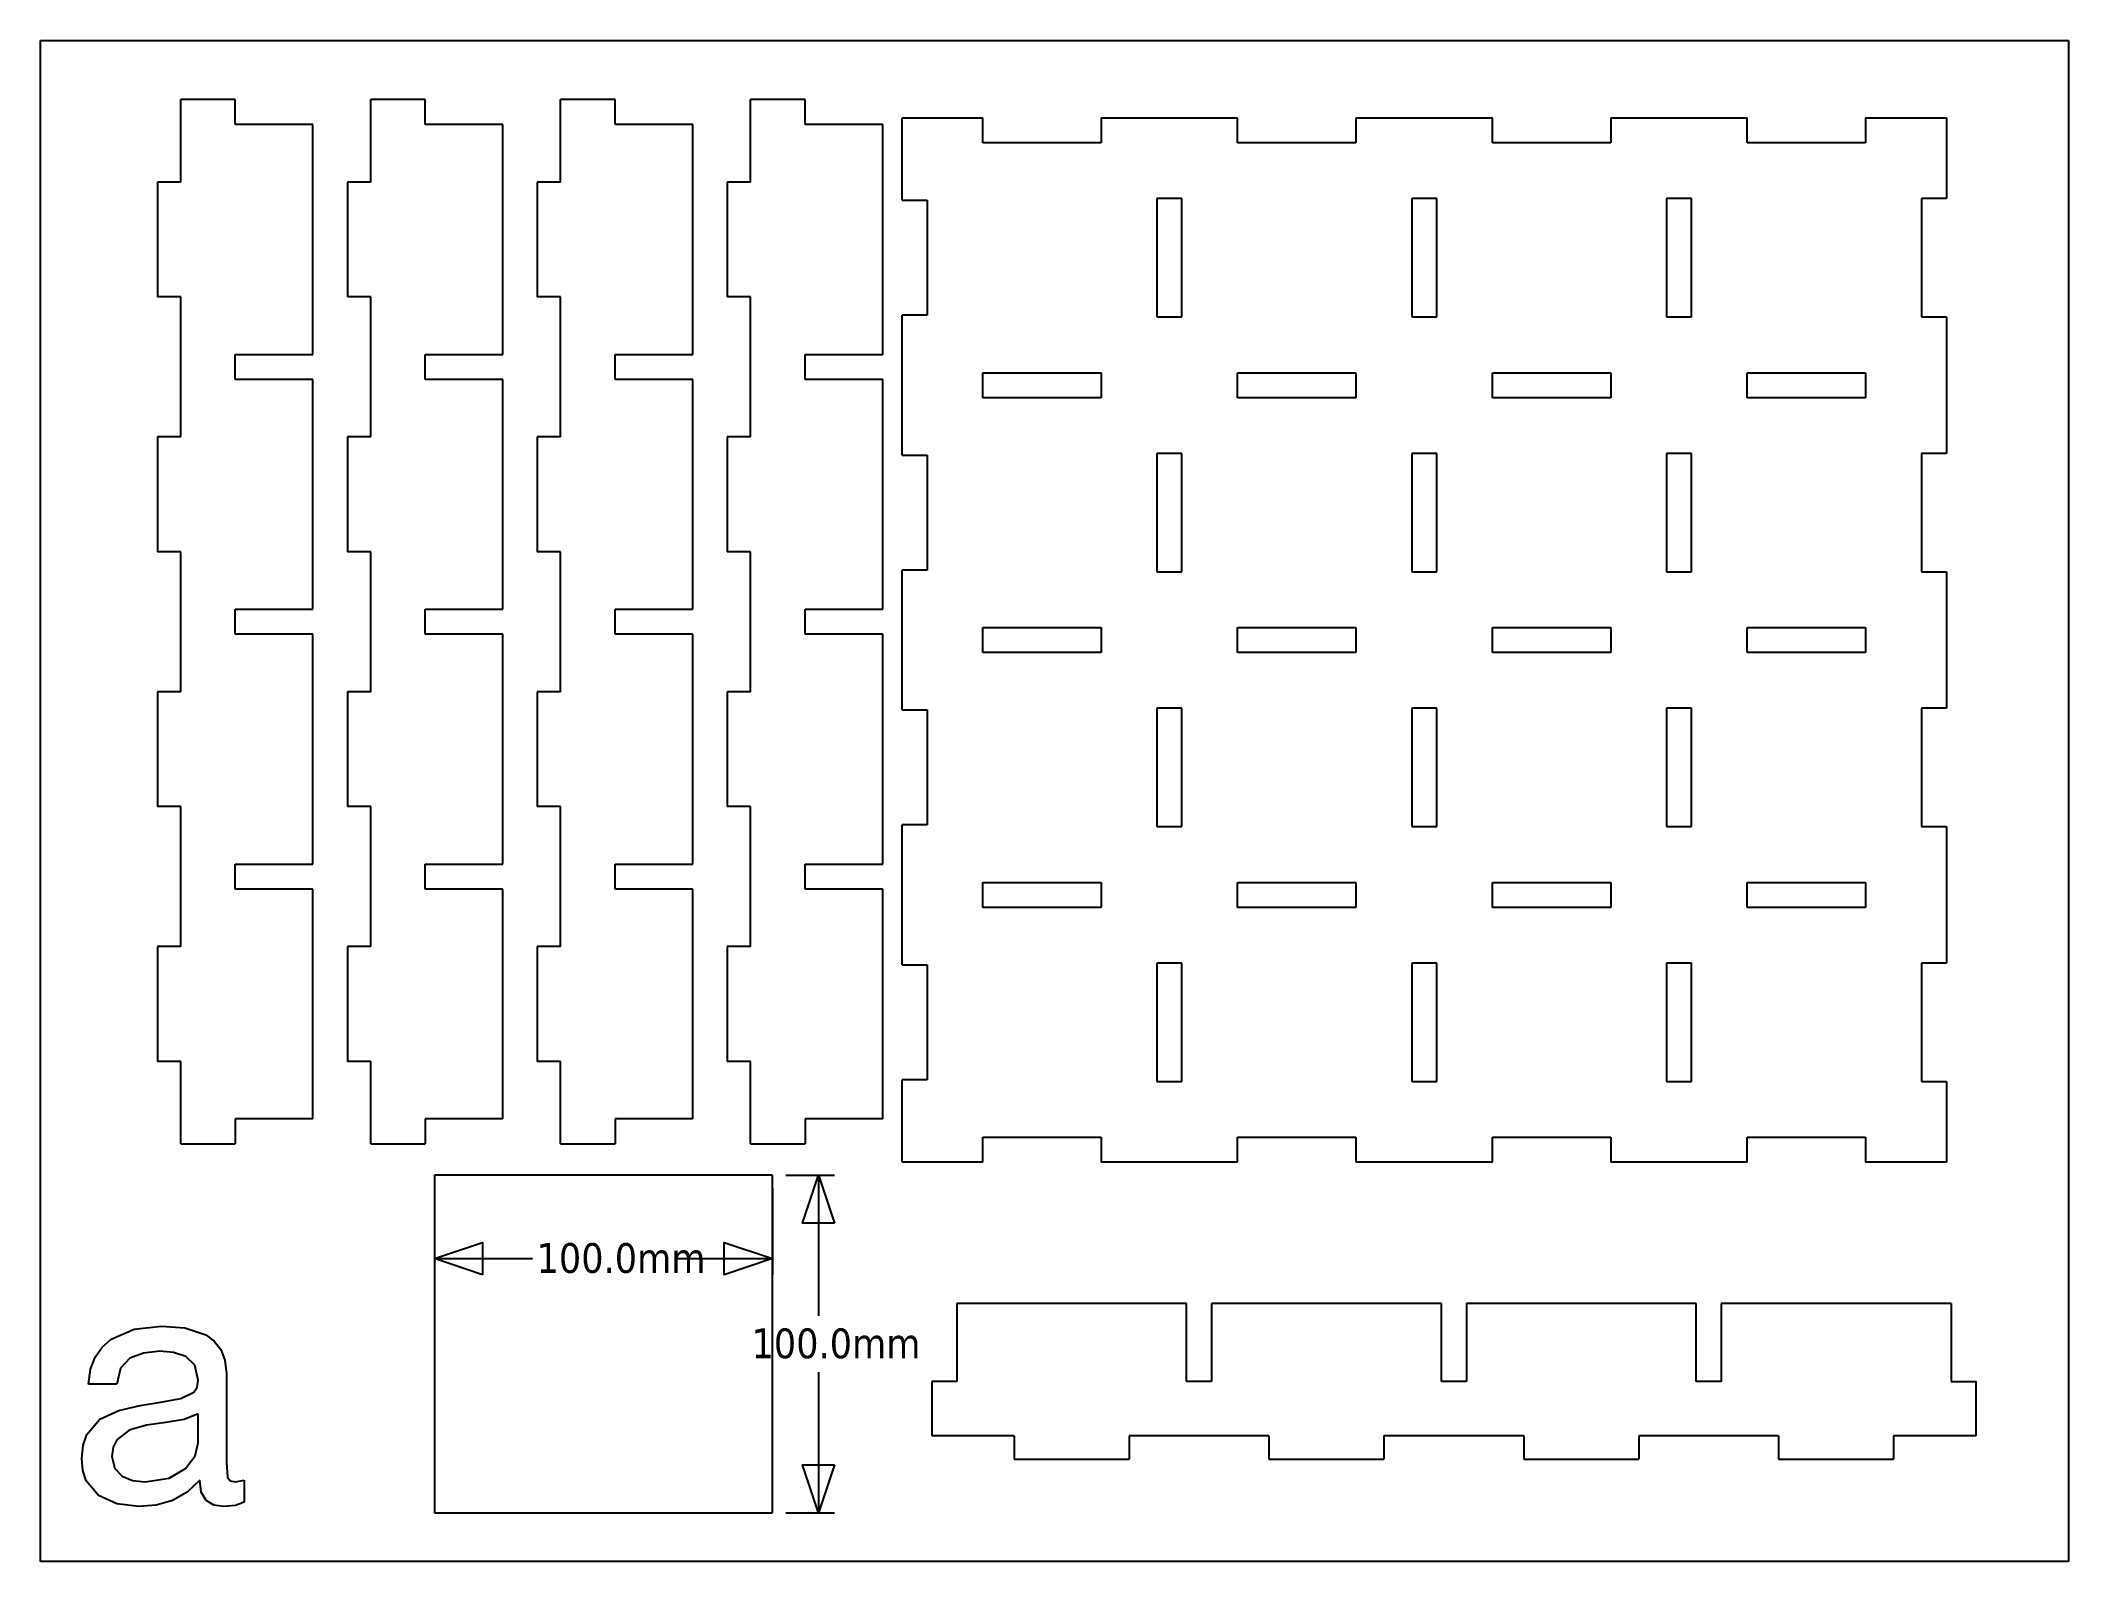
# Model space of a CAD drawing. Extents: x -311 to 289, y -225 to 225.
import ezdxf

# ---------------------------------------------------------------- set-up
doc = ezdxf.new("R2010")
doc.units = 0
doc.layers.get('0').update_dxf_attribs({"linetype": 'CONTINUOUS'})
doc.styles.add('TAHOMA', font='Tahoma')

msp = doc.modelspace()

# ---------------------------------------------------------------- linework, layer by layer
for p, q in [((-311.08, 225.46), (288.92, 225.46)), ((-311.08, -224.54), (-311.08, 225.46)), ((288.92, 225.46), (288.92, -224.54)), ((-253.5, 207.99), (-269.6, 207.99)), ((-269.6, 183.59), (-269.6, 207.99)), ((-253.5, 200.59), (-253.5, 207.99)), ((-197.3, 207.99), (-213.4, 207.99)), ((-213.4, 183.59), (-213.4, 207.99)), ((-197.3, 200.59), (-197.3, 207.99)), ((-141.1, 207.99), (-157.2, 207.99)), ((-157.2, 183.59), (-157.2, 207.99)), ((-141.1, 200.59), (-141.1, 207.99)), ((-84.9, 207.99), (-101, 207.99)), ((-101, 183.59), (-101, 207.99)), ((-84.9, 200.59), (-84.9, 207.99)), ((-230.5, 200.59), (-253.5, 200.59)), ((-230.5, 132.59), (-230.5, 200.59)), ((-174.3, 200.59), (-197.3, 200.59)), ((-174.3, 132.59), (-174.3, 200.59)), ((-118.1, 200.59), (-141.1, 200.59)), ((-118.1, 132.59), (-118.1, 200.59)), ((-61.9, 200.59), (-84.9, 200.59)), ((-61.9, 132.59), (-61.9, 200.59)), ((-56.19, 202.59), (-32.29, 202.59)), ((-56.19, 178.19), (-56.19, 202.59)), ((-32.29, 195.19), (-32.29, 202.59)), ((2.71, 202.59), (2.71, 195.19)), ((2.71, 202.59), (43.11, 202.59)), ((43.11, 195.19), (43.11, 202.59)), ((78.11, 202.59), (118.51, 202.59)), ((78.11, 202.59), (78.11, 195.19)), ((118.51, 195.19), (118.51, 202.59)), ((153.51, 202.59), (153.51, 195.19)), ((153.51, 202.59), (193.91, 202.59)), ((193.91, 195.19), (193.91, 202.59)), ((228.91, 202.59), (228.91, 195.19)), ((228.91, 202.59), (252.81, 202.59)), ((252.81, 202.59), (252.81, 178.69)), ((2.71, 195.19), (-32.29, 195.19)), ((78.11, 195.19), (43.11, 195.19)), ((153.51, 195.19), (118.51, 195.19)), ((228.91, 195.19), (193.91, 195.19)), ((-269.6, 183.59), (-276.5, 183.59)), ((-276.5, 183.59), (-276.5, 149.59)), ((-213.4, 183.59), (-220.3, 183.59)), ((-220.3, 183.59), (-220.3, 149.59)), ((-157.2, 183.59), (-164.1, 183.59)), ((-164.1, 183.59), (-164.1, 149.59)), ((-101, 183.59), (-107.9, 183.59)), ((-107.9, 183.59), (-107.9, 149.59)), ((-56.19, 178.19), (-48.79, 178.19)), ((-48.79, 178.19), (-48.79, 144.19)), ((26.61, 178.69), (19.21, 178.69)), ((19.21, 178.69), (19.21, 143.69)), ((26.61, 143.69), (26.61, 178.69)), ((94.61, 178.69), (94.61, 143.69)), ((102.01, 178.69), (94.61, 178.69)), ((102.01, 143.69), (102.01, 178.69)), ((170.01, 178.69), (170.01, 143.69)), ((177.41, 178.69), (170.01, 178.69)), ((177.41, 143.69), (177.41, 178.69)), ((252.81, 178.69), (245.41, 178.69)), ((245.41, 178.69), (245.41, 143.69)), ((-269.6, 149.59), (-276.5, 149.59)), ((-269.6, 108.19), (-269.6, 149.59)), ((-213.4, 149.59), (-220.3, 149.59)), ((-213.4, 108.19), (-213.4, 149.59)), ((-157.2, 149.59), (-164.1, 149.59)), ((-157.2, 108.19), (-157.2, 149.59)), ((-101, 149.59), (-107.9, 149.59)), ((-101, 108.19), (-101, 149.59)), ((-48.79, 144.19), (-56.19, 144.19)), ((-56.19, 102.79), (-56.19, 144.19)), ((19.21, 143.69), (26.61, 143.69)), ((94.61, 143.69), (102.01, 143.69)), ((170.01, 143.69), (177.41, 143.69)), ((245.41, 143.69), (252.81, 143.69)), ((252.81, 143.69), (252.81, 103.29)), ((-253.5, 132.59), (-230.5, 132.59)), ((-253.5, 125.19), (-253.5, 132.59)), ((-197.3, 132.59), (-174.3, 132.59)), ((-197.3, 125.19), (-197.3, 132.59)), ((-141.1, 132.59), (-118.1, 132.59)), ((-141.1, 125.19), (-141.1, 132.59)), ((-84.9, 132.59), (-61.9, 132.59)), ((-84.9, 125.19), (-84.9, 132.59)), ((-32.29, 119.79), (-32.29, 127.19)), ((-32.29, 127.19), (2.71, 127.19)), ((2.71, 127.19), (2.71, 119.79)), ((43.11, 119.79), (43.11, 127.19)), ((43.11, 127.19), (78.11, 127.19)), ((78.11, 127.19), (78.11, 119.79)), ((118.51, 119.79), (118.51, 127.19)), ((118.51, 127.19), (153.51, 127.19)), ((153.51, 127.19), (153.51, 119.79)), ((193.91, 119.79), (193.91, 127.19)), ((193.91, 127.19), (228.91, 127.19)), ((228.91, 127.19), (228.91, 119.79)), ((-230.5, 125.19), (-253.5, 125.19)), ((-230.5, 57.19), (-230.5, 125.19)), ((-174.3, 125.19), (-197.3, 125.19)), ((-174.3, 57.19), (-174.3, 125.19)), ((-118.1, 125.19), (-141.1, 125.19)), ((-118.1, 57.19), (-118.1, 125.19)), ((-61.9, 125.19), (-84.9, 125.19)), ((-61.9, 57.19), (-61.9, 125.19)), ((2.71, 119.79), (-32.29, 119.79)), ((78.11, 119.79), (43.11, 119.79)), ((153.51, 119.79), (118.51, 119.79)), ((228.91, 119.79), (193.91, 119.79)), ((-269.6, 108.19), (-276.5, 108.19)), ((-276.5, 108.19), (-276.5, 74.19)), ((-213.4, 108.19), (-220.3, 108.19)), ((-220.3, 108.19), (-220.3, 74.19)), ((-157.2, 108.19), (-164.1, 108.19)), ((-164.1, 108.19), (-164.1, 74.19)), ((-101, 108.19), (-107.9, 108.19)), ((-107.9, 108.19), (-107.9, 74.19)), ((-56.19, 102.79), (-48.79, 102.79)), ((-48.79, 102.79), (-48.79, 68.79)), ((19.21, 103.29), (19.21, 68.29)), ((26.61, 103.29), (19.21, 103.29)), ((26.61, 68.29), (26.61, 103.29)), ((94.61, 103.29), (94.61, 68.29)), ((102.01, 103.29), (94.61, 103.29)), ((102.01, 68.29), (102.01, 103.29)), ((170.01, 103.29), (170.01, 68.29)), ((177.41, 103.29), (170.01, 103.29)), ((177.41, 68.29), (177.41, 103.29)), ((252.81, 103.29), (245.41, 103.29)), ((245.41, 103.29), (245.41, 68.29)), ((-269.6, 74.19), (-276.5, 74.19)), ((-269.6, 32.79), (-269.6, 74.19)), ((-213.4, 74.19), (-220.3, 74.19)), ((-213.4, 32.79), (-213.4, 74.19)), ((-157.2, 74.19), (-164.1, 74.19)), ((-157.2, 32.79), (-157.2, 74.19)), ((-101, 74.19), (-107.9, 74.19)), ((-101, 32.79), (-101, 74.19)), ((-56.19, 27.39), (-56.19, 68.79)), ((-48.79, 68.79), (-56.19, 68.79)), ((19.21, 68.29), (26.61, 68.29)), ((94.61, 68.29), (102.01, 68.29)), ((170.01, 68.29), (177.41, 68.29)), ((245.41, 68.29), (252.81, 68.29)), ((252.81, 68.29), (252.81, 27.89)), ((-253.5, 49.79), (-253.5, 57.19)), ((-253.5, 57.19), (-230.5, 57.19)), ((-197.3, 49.79), (-197.3, 57.19)), ((-197.3, 57.19), (-174.3, 57.19)), ((-141.1, 49.79), (-141.1, 57.19)), ((-141.1, 57.19), (-118.1, 57.19)), ((-84.9, 49.79), (-84.9, 57.19)), ((-84.9, 57.19), (-61.9, 57.19)), ((-230.5, 49.79), (-253.5, 49.79)), ((-230.5, -18.21), (-230.5, 49.79)), ((-174.3, 49.79), (-197.3, 49.79)), ((-174.3, -18.21), (-174.3, 49.79)), ((-118.1, 49.79), (-141.1, 49.79)), ((-118.1, -18.21), (-118.1, 49.79)), ((-61.9, 49.79), (-84.9, 49.79)), ((-61.9, -18.21), (-61.9, 49.79)), ((-32.29, 44.39), (-32.29, 51.79)), ((-32.29, 51.79), (2.71, 51.79)), ((2.71, 51.79), (2.71, 44.39)), ((43.11, 44.39), (43.11, 51.79)), ((43.11, 51.79), (78.11, 51.79)), ((78.11, 51.79), (78.11, 44.39)), ((118.51, 44.39), (118.51, 51.79)), ((118.51, 51.79), (153.51, 51.79)), ((153.51, 51.79), (153.51, 44.39)), ((193.91, 44.39), (193.91, 51.79)), ((193.91, 51.79), (228.91, 51.79)), ((228.91, 51.79), (228.91, 44.39)), ((2.71, 44.39), (-32.29, 44.39)), ((78.11, 44.39), (43.11, 44.39)), ((153.51, 44.39), (118.51, 44.39)), ((228.91, 44.39), (193.91, 44.39)), ((-276.5, 32.79), (-276.5, -1.21)), ((-269.6, 32.79), (-276.5, 32.79)), ((-220.3, 32.79), (-220.3, -1.21)), ((-213.4, 32.79), (-220.3, 32.79)), ((-164.1, 32.79), (-164.1, -1.21)), ((-157.2, 32.79), (-164.1, 32.79)), ((-107.9, 32.79), (-107.9, -1.21)), ((-101, 32.79), (-107.9, 32.79)), ((-56.19, 27.39), (-48.79, 27.39)), ((-48.79, 27.39), (-48.79, -6.61)), ((26.61, 27.89), (19.21, 27.89)), ((19.21, 27.89), (19.21, -7.11)), ((26.61, -7.11), (26.61, 27.89)), ((102.01, 27.89), (94.61, 27.89)), ((94.61, 27.89), (94.61, -7.11)), ((102.01, -7.11), (102.01, 27.89)), ((170.01, 27.89), (170.01, -7.11)), ((177.41, 27.89), (170.01, 27.89)), ((177.41, -7.11), (177.41, 27.89)), ((252.81, 27.89), (245.41, 27.89)), ((245.41, 27.89), (245.41, -7.11)), ((-269.6, -1.21), (-276.5, -1.21)), ((-269.6, -42.61), (-269.6, -1.21)), ((-213.4, -1.21), (-220.3, -1.21)), ((-213.4, -42.61), (-213.4, -1.21)), ((-157.2, -1.21), (-164.1, -1.21)), ((-157.2, -42.61), (-157.2, -1.21)), ((-101, -1.21), (-107.9, -1.21)), ((-101, -42.61), (-101, -1.21)), ((-48.79, -6.61), (-56.19, -6.61)), ((-56.19, -48.01), (-56.19, -6.61)), ((19.21, -7.11), (26.61, -7.11)), ((94.61, -7.11), (102.01, -7.11)), ((170.01, -7.11), (177.41, -7.11)), ((245.41, -7.11), (252.81, -7.11)), ((252.81, -7.11), (252.81, -47.51)), ((-253.5, -25.61), (-253.5, -18.21)), ((-253.5, -18.21), (-230.5, -18.21)), ((-197.3, -25.61), (-197.3, -18.21)), ((-197.3, -18.21), (-174.3, -18.21)), ((-141.1, -25.61), (-141.1, -18.21)), ((-141.1, -18.21), (-118.1, -18.21)), ((-84.9, -25.61), (-84.9, -18.21)), ((-84.9, -18.21), (-61.9, -18.21)), ((-32.29, -31.01), (-32.29, -23.61)), ((-32.29, -23.61), (2.71, -23.61)), ((2.71, -23.61), (2.71, -31.01)), ((43.11, -31.01), (43.11, -23.61)), ((43.11, -23.61), (78.11, -23.61)), ((78.11, -23.61), (78.11, -31.01)), ((118.51, -23.61), (153.51, -23.61)), ((118.51, -31.01), (118.51, -23.61)), ((153.51, -23.61), (153.51, -31.01)), ((193.91, -23.61), (228.91, -23.61)), ((193.91, -31.01), (193.91, -23.61)), ((228.91, -23.61), (228.91, -31.01)), ((-230.5, -25.61), (-253.5, -25.61)), ((-230.5, -93.61), (-230.5, -25.61)), ((-174.3, -25.61), (-197.3, -25.61)), ((-174.3, -93.61), (-174.3, -25.61)), ((-118.1, -25.61), (-141.1, -25.61)), ((-118.1, -93.61), (-118.1, -25.61)), ((-61.9, -25.61), (-84.9, -25.61)), ((-61.9, -93.61), (-61.9, -25.61)), ((2.71, -31.01), (-32.29, -31.01)), ((78.11, -31.01), (43.11, -31.01)), ((153.51, -31.01), (118.51, -31.01)), ((228.91, -31.01), (193.91, -31.01)), ((-269.6, -42.61), (-276.5, -42.61)), ((-276.5, -42.61), (-276.5, -76.61)), ((-213.4, -42.61), (-220.3, -42.61)), ((-220.3, -42.61), (-220.3, -76.61)), ((-157.2, -42.61), (-164.1, -42.61)), ((-164.1, -42.61), (-164.1, -76.61)), ((-101, -42.61), (-107.9, -42.61)), ((-107.9, -42.61), (-107.9, -76.61)), ((19.21, -47.51), (19.21, -82.51)), ((26.61, -47.51), (19.21, -47.51)), ((26.61, -82.51), (26.61, -47.51)), ((94.61, -47.51), (94.61, -82.51)), ((102.01, -47.51), (94.61, -47.51)), ((102.01, -82.51), (102.01, -47.51)), ((170.01, -47.51), (170.01, -82.51)), ((177.41, -47.51), (170.01, -47.51)), ((177.41, -82.51), (177.41, -47.51)), ((252.81, -47.51), (245.41, -47.51)), ((245.41, -47.51), (245.41, -82.51)), ((-56.19, -48.01), (-48.79, -48.01)), ((-48.79, -48.01), (-48.79, -82.01)), ((-269.6, -76.61), (-276.5, -76.61)), ((-269.6, -101.01), (-269.6, -76.61)), ((-213.4, -76.61), (-220.3, -76.61)), ((-213.4, -101.01), (-213.4, -76.61)), ((-157.2, -76.61), (-164.1, -76.61)), ((-157.2, -101.01), (-157.2, -76.61)), ((-101, -76.61), (-107.9, -76.61)), ((-101, -101.01), (-101, -76.61)), ((-48.79, -82.01), (-56.19, -82.01)), ((-56.19, -106.41), (-56.19, -82.01)), ((19.21, -82.51), (26.61, -82.51)), ((94.61, -82.51), (102.01, -82.51)), ((170.01, -82.51), (177.41, -82.51)), ((245.41, -82.51), (252.81, -82.51)), ((252.81, -82.51), (252.81, -106.41)), ((-253.5, -93.61), (-253.5, -101.01)), ((-230.5, -93.61), (-253.5, -93.61)), ((-197.3, -93.61), (-197.3, -101.01)), ((-174.3, -93.61), (-197.3, -93.61)), ((-141.1, -93.61), (-141.1, -101.01)), ((-118.1, -93.61), (-141.1, -93.61)), ((-84.9, -93.61), (-84.9, -101.01)), ((-61.9, -93.61), (-84.9, -93.61)), ((-269.6, -101.01), (-253.5, -101.01)), ((-213.4, -101.01), (-197.3, -101.01)), ((-157.2, -101.01), (-141.1, -101.01)), ((-101, -101.01), (-84.9, -101.01)), ((-32.29, -106.41), (-32.29, -99.01)), ((-32.29, -99.01), (2.71, -99.01)), ((2.71, -99.01), (2.71, -106.41)), ((43.11, -106.41), (43.11, -99.01)), ((43.11, -99.01), (78.11, -99.01)), ((78.11, -99.01), (78.11, -106.41)), ((118.51, -106.41), (118.51, -99.01)), ((118.51, -99.01), (153.51, -99.01)), ((153.51, -99.01), (153.51, -106.41)), ((193.91, -99.01), (228.91, -99.01)), ((193.91, -106.41), (193.91, -99.01)), ((228.91, -99.01), (228.91, -106.41)), ((-32.29, -106.41), (-56.19, -106.41)), ((43.11, -106.41), (2.71, -106.41)), ((118.51, -106.41), (78.11, -106.41)), ((193.91, -106.41), (153.51, -106.41)), ((252.81, -106.41), (228.91, -106.41)), ((-194.54, -110.2), (-194.54, -210.2)), ((-94.54, -110.2), (-194.54, -110.2)), ((-94.54, -210.2), (-94.54, -110.2)), ((27.98, -148.25), (-40.02, -148.25)), ((-40.02, -148.25), (-40.02, -171.25)), ((27.98, -171.25), (27.98, -148.25)), ((35.38, -148.25), (35.38, -171.25)), ((103.38, -148.25), (35.38, -148.25)), ((103.38, -171.25), (103.38, -148.25)), ((178.78, -148.25), (110.78, -148.25)), ((110.78, -148.25), (110.78, -171.25)), ((178.78, -171.25), (178.78, -148.25)), ((254.18, -148.25), (186.18, -148.25)), ((186.18, -148.25), (186.18, -171.25)), ((254.18, -148.25), (254.18, -171.25)), ((-290.19, -158.77), (-283.42, -155.85)), ((-283.42, -155.85), (-275.27, -154.96)), ((-275.27, -154.96), (-268.4, -155.46)), ((-268.4, -155.46), (-262.22, -157.48)), ((-294.93, -164.05), (-292.86, -161.1)), ((-292.86, -161.1), (-290.19, -158.77)), ((-262.22, -157.48), (-259.73, -159.32)), ((-259.73, -159.32), (-257.77, -161.78)), ((-257.77, -161.78), (-256.51, -164.97)), ((-296.91, -172.06), (-296.31, -167.69)), ((-296.31, -167.69), (-294.93, -164.05)), ((-287.4, -167.33), (-288.51, -172.06)), ((-284.65, -164.4), (-287.4, -167.33)), ((-280.65, -162.88), (-284.65, -164.4)), ((-275.76, -162.37), (-280.65, -162.88)), ((-271.76, -162.67), (-275.76, -162.37)), ((-268.1, -163.86), (-271.76, -162.67)), ((-265.43, -166.43), (-268.1, -163.86)), ((-264.4, -170.87), (-265.43, -166.43)), ((-256.51, -164.97), (-256.09, -169)), ((-288.51, -172.06), (-296.91, -172.06)), ((-265.78, -174.48), (-264.74, -172.96)), ((-264.74, -172.96), (-264.4, -170.87)), ((-256.09, -169), (-256.09, -195.28)), ((-47.42, -171.25), (-47.42, -187.35)), ((-40.02, -171.25), (-47.42, -171.25)), ((35.38, -171.25), (27.98, -171.25)), ((110.78, -171.25), (103.38, -171.25)), ((186.18, -171.25), (178.78, -171.25)), ((254.18, -171.25), (261.58, -171.25)), ((261.58, -187.35), (261.58, -171.25)), ((-293.5, -182.49), (-287.96, -179.87)), ((-287.96, -179.87), (-281.59, -178.38)), ((-281.59, -178.38), (-275.02, -177.35)), ((-275.02, -177.35), (-269.53, -176.36)), ((-269.53, -176.36), (-265.78, -174.48)), ((-297.4, -186.98), (-293.5, -182.49)), ((-284.85, -185.7), (-288.56, -188.51)), ((-279.71, -184.26), (-284.85, -185.7)), ((-274.03, -183.47), (-279.71, -184.26)), ((-268.64, -182.58), (-274.03, -183.47)), ((-264.49, -180.85), (-268.64, -182.58)), ((-264.49, -189.45), (-264.49, -180.85)), ((-298.88, -194.1), (-298.51, -190.14)), ((-298.51, -190.14), (-297.4, -186.98)), ((-289.63, -190.68), (-289.99, -193.5)), ((-288.56, -188.51), (-289.63, -190.68)), ((-265.38, -193.26), (-264.49, -189.45)), ((-23.02, -187.35), (-47.42, -187.35)), ((-23.02, -187.35), (-23.02, -194.25)), ((10.98, -187.35), (10.98, -194.25)), ((52.38, -187.35), (10.98, -187.35)), ((52.38, -187.35), (52.38, -194.25)), ((86.38, -187.35), (86.38, -194.25)), ((127.78, -187.35), (86.38, -187.35)), ((127.78, -187.35), (127.78, -194.25)), ((161.78, -187.35), (161.78, -194.25)), ((203.18, -187.35), (161.78, -187.35)), ((203.18, -187.35), (203.18, -194.25)), ((237.18, -187.35), (237.18, -194.25)), ((261.58, -187.35), (237.18, -187.35)), ((-298.55, -197.67), (-298.88, -194.1)), ((-297.55, -200.67), (-298.55, -197.67)), ((-289.99, -193.5), (-289.15, -197.01)), ((-289.15, -197.01), (-286.98, -199.33)), ((-272.99, -199.88), (-268.15, -197.01)), ((-268.15, -197.01), (-265.38, -193.26)), ((-256.09, -195.28), (-255.75, -199.63)), ((-23.02, -194.25), (10.98, -194.25)), ((52.38, -194.25), (86.38, -194.25)), ((127.78, -194.25), (161.78, -194.25)), ((203.18, -194.25), (237.18, -194.25)), ((-293.94, -205.07), (-297.55, -200.67)), ((-286.98, -199.33), (-283.86, -200.62)), ((-283.86, -200.62), (-280.11, -201.01)), ((-280.11, -201.01), (-272.99, -199.88)), ((-264, -200.52), (-267.74, -204.09)), ((-263.52, -204.09), (-264, -200.52)), ((-255.75, -199.63), (-254.99, -200.67)), ((-254.99, -200.67), (-253.43, -201.01)), ((-253.43, -201.01), (-250.86, -200.52)), ((-250.86, -200.52), (-250.86, -207.04)), ((-288.56, -207.54), (-293.94, -205.07)), ((-281.99, -208.33), (-288.56, -207.54)), ((-276.83, -207.87), (-281.99, -208.33)), ((-272.05, -206.5), (-276.83, -207.87)), ((-267.74, -204.09), (-272.05, -206.5)), ((-262.07, -206.5), (-263.52, -204.09)), ((-259.81, -207.87), (-262.07, -206.5)), ((-256.88, -208.33), (-259.81, -207.87)), ((-253.45, -208.01), (-256.88, -208.33)), ((-250.86, -207.04), (-253.45, -208.01)), ((-194.54, -210.2), (-94.54, -210.2)), ((288.92, -224.54), (-311.08, -224.54))]:
    msp.add_line(p, q)
at = {"color": 49}
for p, q in [((-90.58, -110.2), (-76.19, -110.2)), ((-80.94, -110.2), (-80.94, -151.89)), ((-194.54, -114.16), (-194.54, -139.69)), ((-94.54, -114.16), (-94.54, -139.69)), ((-194.54, -134.94), (-165.51, -134.94)), ((-123.56, -134.94), (-94.54, -134.94)), ((-80.94, -168.51), (-80.94, -210.2)), ((-90.58, -210.2), (-76.19, -210.2))]:
    msp.add_line(p, q, dxfattribs=at)

# ---------------------------------------------------------------- texts
at = {"color": 49, "char_height": 8.807, "attachment_point": 7, "style": 'TAHOMA'}
for insert in [(-164.33, -139.32), (-100.73, -164.58)]:
    msp.add_mtext('100.0mm', dxfattribs=dict(at, insert=insert))

# ---------------------------------------------------------------- meshes
at = {"color": 49}
mesh = msp.add_polyface(dxfattribs=at)
corners = [(-76.19, -124.45), (-85.69, -124.45), (-80.94, -110.2)]
mesh.append_faces([[corners[k] for k in face] for face in [(0, 1, 2)]], dxfattribs={"color": 49})
mesh = msp.add_polyface(dxfattribs=at)
corners = [(-180.29, -139.69), (-194.54, -134.94), (-180.29, -130.19)]
mesh.append_faces([[corners[k] for k in face] for face in [(0, 1, 2)]], dxfattribs={"color": 49})
mesh = msp.add_polyface(dxfattribs=at)
corners = [(-94.54, -134.94), (-108.79, -139.69), (-108.79, -130.19)]
mesh.append_faces([[corners[k] for k in face] for face in [(0, 1, 2)]], dxfattribs={"color": 49})
mesh = msp.add_polyface(dxfattribs=at)
corners = [(-76.19, -195.95), (-80.94, -210.2), (-85.69, -195.95)]
mesh.append_faces([[corners[k] for k in face] for face in [(0, 1, 2)]], dxfattribs={"color": 49})

doc.saveas('drawing.dxf')
